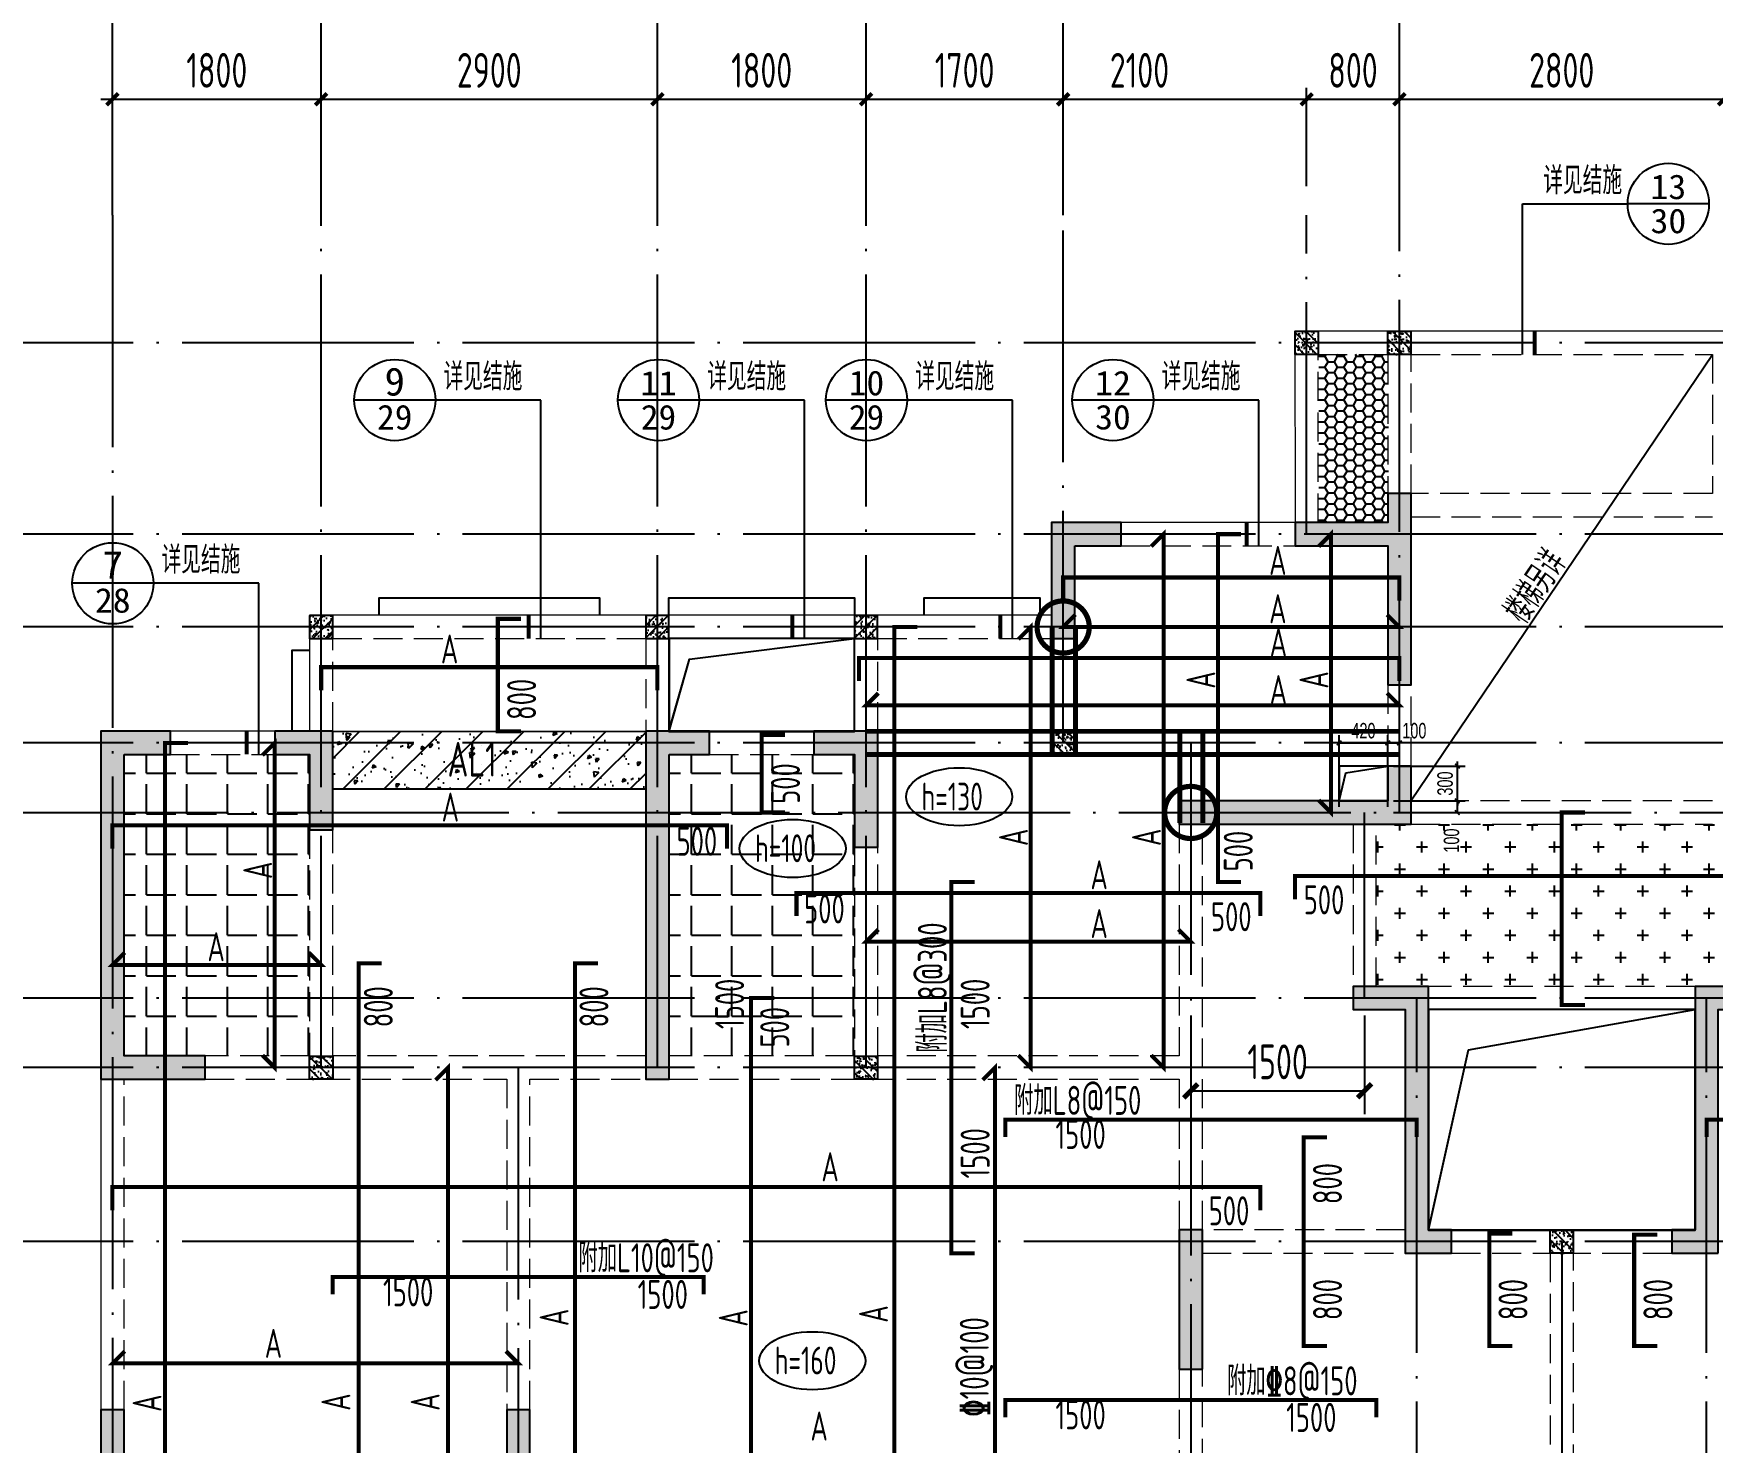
# Model space of a CAD drawing. Extents: x -1712635 to -854203, y -534641 to -21985.
# Drawn here: x -1248353 to -1233873, y -360125 to -347977 of the extents above; entities that cross this region are included whole.
import ezdxf
from ezdxf.enums import TextEntityAlignment as Align

# ---------------------------------------------------------------- set-up
doc = ezdxf.new("R2010")
doc.units = 0
doc.header["$LTSCALE"] = 1000
for name, pattern in [('DASH', [0.35, 0.25, -0.1]), ('DASHED', [0.75, 0.5, -0.25]), ('DOTE', [2.42, 2, -0.2, 0.02, -0.2])]:
    doc.linetypes.add(name, pattern=pattern)
doc.layers.get('0').update_dxf_attribs({"linetype": 'CONTINUOUS'})
doc.layers.get('Defpoints').update_dxf_attribs({"linetype": 'CONTINUOUS'})
doc.layers.add('+公共字体', color=7, linetype='CONTINUOUS', lineweight=20)
for name, color, linetype in [('A-AXIS', 1, 'CONTINUOUS'), ('A-DOTE', 10, 'DOTE'), ('BEAM', 4, 'DASHED'), ('DIM_IDEN', 67, 'CONTINUOUS'), ('PUB_TEXT', 2, 'CONTINUOUS'), ('ROOF', 183, 'CONTINUOUS'), ('S-B板填充', 251, 'CONTINUOUS'), ('S-B板标注', 3, 'CONTINUOUS'), ('S-B板配筋', 6, 'CONTINUOUS'), ('S-B板配筋号', 7, 'CONTINUOUS'), ('S-C承台编号', 6, 'CONTINUOUS'), ('S-D洞口', 4, 'CONTINUOUS'), ('S-D洞口标注', 3, 'CONTINUOUS'), ('S-L主梁线', 4, 'DASH'), ('S-Q墙填充', 252, 'CONTINUOUS'), ('S-Q墙实线', 6, 'CONTINUOUS'), ('S-Q墙标注', 3, 'CONTINUOUS'), ('S-Y一般标注', 3, 'CONTINUOUS'), ('S-板正筋', 2, 'CONTINUOUS'), ('S-构造柱', 212, 'CONTINUOUS'), ('TEXT', 2, 'CONTINUOUS'), ('水平筋标注', 7, 'CONTINUOUS'), ('看线', 251, 'CONTINUOUS')]:
    doc.layers.add(name, color=color, linetype=linetype)
doc.layers.add('配箍校核', color=34, linetype='CONTINUOUS', plot=False)
doc.styles.add('_TCH_AXIS', font='COMPLEX', dxfattribs={"bigfont": 'GBCBIG'})
doc.styles.add('_TCH_LABEL', font='simhei.ttf')
doc.styles.add('TSSD_DIMENSION', font='Tssdeng.shx', dxfattribs={"width": 0.7, "bigfont": 'tssdchn.shx'})
doc.styles.add('TSSD_REIN', font='tssdeng.shx', dxfattribs={"width": 0.7, "height": 300, "bigfont": 'tssdchn.shx'})
doc.styles.add('结构文字', font='zstxt.shx', dxfattribs={"width": 0.7, "bigfont": 'zshz.shx'})
doc.dimstyles.new('STRUCK', dxfattribs={"dimtxt": 400, "dimasz": 121, "dimexe": 200, "dimexo": 150, "dimgap": 115, "dimtad": 1, "dimdec": 0, "dimdsep": 46, "dimtxsty": '结构文字', "dimblk": 'ARCHTICK', "dimcen": 400, "dimclrd": 3, "dimclre": 3, "dimclrt": 7, "dimadec": 0, "dimazin": 0, "dimtfac": 1, "dimtdec": 0, "dimtix": 1, "dimtmove": 2, "dimatfit": 3, "dimldrblk": '_DIMX', "dimfxl": 0, "dimtolj": 1, "dimtzin": 0, "dimarcsym": 0})
doc.dimstyles.new('STRUCK30', dxfattribs={"dimscale": 0.33333, "dimtxt": 400, "dimasz": 121, "dimexe": 200, "dimexo": 150, "dimgap": 115, "dimtad": 1, "dimdec": 0, "dimdsep": 46, "dimtxsty": '结构文字', "dimblk": 'ARCHTICK', "dimcen": 400, "dimclrd": 3, "dimclre": 3, "dimclrt": 7, "dimadec": 0, "dimazin": 0, "dimtfac": 1, "dimtdec": 0, "dimtix": 1, "dimtmove": 2, "dimatfit": 3, "dimldrblk": '_DIMX', "dimfxl": 0, "dimtolj": 1, "dimtzin": 0, "dimarcsym": 0})
doc.dimstyles.new('TSSD_100_100', dxfattribs={"dimtxt": 300, "dimasz": 100, "dimexe": 100, "dimexo": 250, "dimgap": 100, "dimtad": 1, "dimdec": 0, "dimzin": 0, "dimdsep": 46, "dimtxsty": 'TSSD_DIMENSION', "dimblk": 'ARCHTICK', "dimcen": 0, "dimdle": 100, "dimclrt": 7, "dimadec": 0, "dimazin": 0, "dimtfac": 1, "dimtdec": 0, "dimtix": 1, "dimtmove": 2, "dimatfit": 3, "dimldrblk": 'ARCHTICK', "dimfxl": 0, "dimtolj": 1, "dimtzin": 0, "dimarcsym": 0})

# ---------------------------------------------------------------- blocks, each defined once
blk = doc.blocks.new('_ArchTick')
at = {"color": 0, "const_width": 0.35}
blk.add_lwpolyline([(-0.5, -0.5), (0.5, 0.5)], dxfattribs=at)
blk = doc.blocks.new('*D117')
at = {"layer": 'Defpoints', "color": 0}
for p in [(6400, 19250), (4600, 18250), (6400, 18250)]:
    blk.add_point(p, dxfattribs=at)
at = {"layer": 'S-Y一般标注', "color": 0, "lineweight": -2}
for p, q in [((4600, 18500), (4600, 19350)), ((6400, 18500), (6400, 19350)), ((4500, 19250), (6500, 19250))]:
    blk.add_line(p, q, dxfattribs=at)
at = {"layer": 'S-Y一般标注', "color": 0, "lineweight": -2, "xscale": 100, "yscale": 100, "zscale": 100, "rotation": 180}
blk.add_blockref('_ArchTick', (4600, 19250), dxfattribs=at)
at = {"layer": 'S-Y一般标注', "color": 0, "lineweight": -2, "xscale": 100, "yscale": 100, "zscale": 100}
blk.add_blockref('_ArchTick', (6400, 19250), dxfattribs=at)
at = {"layer": 'S-Y一般标注', "color": 7, "insert": (5500, 19500), "char_height": 300, "attachment_point": 5, "style": 'TSSD_DIMENSION'}
blk.add_mtext('\\A1;1800', dxfattribs=at)
blk = doc.blocks.new('*D118')
at = {"layer": 'Defpoints', "color": 0}
for p in [(9300, 19250), (6400, 18250), (9300, 18250)]:
    blk.add_point(p, dxfattribs=at)
at = {"layer": 'S-Y一般标注', "color": 0, "lineweight": -2}
for p, q in [((6400, 18500), (6400, 19350)), ((9300, 18500), (9300, 19350)), ((6300, 19250), (9400, 19250))]:
    blk.add_line(p, q, dxfattribs=at)
at = {"layer": 'S-Y一般标注', "color": 0, "lineweight": -2, "xscale": 100, "yscale": 100, "zscale": 100, "rotation": 180}
blk.add_blockref('_ArchTick', (6400, 19250), dxfattribs=at)
at = {"layer": 'S-Y一般标注', "color": 0, "lineweight": -2, "xscale": 100, "yscale": 100, "zscale": 100}
blk.add_blockref('_ArchTick', (9300, 19250), dxfattribs=at)
at = {"layer": 'S-Y一般标注', "color": 7, "insert": (7850, 19500), "char_height": 300, "attachment_point": 5, "style": 'TSSD_DIMENSION'}
blk.add_mtext('\\A1;2900', dxfattribs=at)
blk = doc.blocks.new('*D119')
at = {"layer": 'Defpoints', "color": 0}
for p in [(11100, 19250), (9300, 18250), (11100, 18250)]:
    blk.add_point(p, dxfattribs=at)
at = {"layer": 'S-Y一般标注', "color": 0, "lineweight": -2}
for p, q in [((9300, 18500), (9300, 19350)), ((11100, 18500), (11100, 19350)), ((9200, 19250), (11200, 19250))]:
    blk.add_line(p, q, dxfattribs=at)
at = {"layer": 'S-Y一般标注', "color": 0, "lineweight": -2, "xscale": 100, "yscale": 100, "zscale": 100, "rotation": 180}
blk.add_blockref('_ArchTick', (9300, 19250), dxfattribs=at)
at = {"layer": 'S-Y一般标注', "color": 0, "lineweight": -2, "xscale": 100, "yscale": 100, "zscale": 100}
blk.add_blockref('_ArchTick', (11100, 19250), dxfattribs=at)
at = {"layer": 'S-Y一般标注', "color": 7, "insert": (10200, 19500), "char_height": 300, "attachment_point": 5, "style": 'TSSD_DIMENSION'}
blk.add_mtext('\\A1;1800', dxfattribs=at)
blk = doc.blocks.new('*D120')
at = {"layer": 'Defpoints', "color": 0}
for p in [(12800, 19250), (11100, 18250), (12800, 18250)]:
    blk.add_point(p, dxfattribs=at)
at = {"layer": 'S-Y一般标注', "color": 0, "lineweight": -2}
for p, q in [((11100, 18500), (11100, 19350)), ((12800, 18500), (12800, 19350)), ((11000, 19250), (12900, 19250))]:
    blk.add_line(p, q, dxfattribs=at)
at = {"layer": 'S-Y一般标注', "color": 0, "lineweight": -2, "xscale": 100, "yscale": 100, "zscale": 100, "rotation": 180}
blk.add_blockref('_ArchTick', (11100, 19250), dxfattribs=at)
at = {"layer": 'S-Y一般标注', "color": 0, "lineweight": -2, "xscale": 100, "yscale": 100, "zscale": 100}
blk.add_blockref('_ArchTick', (12800, 19250), dxfattribs=at)
at = {"layer": 'S-Y一般标注', "color": 7, "insert": (11950, 19500), "char_height": 300, "attachment_point": 5, "style": 'TSSD_DIMENSION'}
blk.add_mtext('\\A1;1700', dxfattribs=at)
blk = doc.blocks.new('*D121')
at = {"layer": 'Defpoints', "color": 0}
for p in [(14900, 19250), (12800, 18250), (14900, 18250)]:
    blk.add_point(p, dxfattribs=at)
at = {"layer": 'S-Y一般标注', "color": 0, "lineweight": -2}
for p, q in [((12800, 18500), (12800, 19350)), ((14900, 18500), (14900, 19350)), ((12700, 19250), (15000, 19250))]:
    blk.add_line(p, q, dxfattribs=at)
at = {"layer": 'S-Y一般标注', "color": 0, "lineweight": -2, "xscale": 100, "yscale": 100, "zscale": 100, "rotation": 180}
blk.add_blockref('_ArchTick', (12800, 19250), dxfattribs=at)
at = {"layer": 'S-Y一般标注', "color": 0, "lineweight": -2, "xscale": 100, "yscale": 100, "zscale": 100}
blk.add_blockref('_ArchTick', (14900, 19250), dxfattribs=at)
at = {"layer": 'S-Y一般标注', "color": 7, "insert": (13458, 19500), "char_height": 300, "attachment_point": 5, "style": 'TSSD_DIMENSION'}
blk.add_mtext('\\A1;2100', dxfattribs=at)
blk = doc.blocks.new('*D122')
at = {"layer": 'Defpoints', "color": 0}
for p in [(18500, 19250), (15700, 18250), (18500, 18250)]:
    blk.add_point(p, dxfattribs=at)
at = {"layer": 'S-Y一般标注', "color": 0, "lineweight": -2}
for p, q in [((15700, 18500), (15700, 19350)), ((18500, 18500), (18500, 19350)), ((15600, 19250), (18600, 19250))]:
    blk.add_line(p, q, dxfattribs=at)
at = {"layer": 'S-Y一般标注', "color": 0, "lineweight": -2, "xscale": 100, "yscale": 100, "zscale": 100, "rotation": 180}
blk.add_blockref('_ArchTick', (15700, 19250), dxfattribs=at)
at = {"layer": 'S-Y一般标注', "color": 0, "lineweight": -2, "xscale": 100, "yscale": 100, "zscale": 100}
blk.add_blockref('_ArchTick', (18500, 19250), dxfattribs=at)
at = {"layer": 'S-Y一般标注', "color": 7, "insert": (17100, 19500), "char_height": 300, "attachment_point": 5, "style": 'TSSD_DIMENSION'}
blk.add_mtext('\\A1;2800', dxfattribs=at)
blk = doc.blocks.new('*D139')
at = {"layer": 'Defpoints', "color": 0}
for p in [(54600, 20050), (4600, 18250), (54600, 18250)]:
    blk.add_point(p, dxfattribs=at)
at = {"layer": 'S-Y一般标注', "color": 0, "lineweight": -2}
for p, q in [((4600, 18500), (4600, 20150)), ((54600, 18500), (54600, 20150)), ((4500, 20050), (54700, 20050))]:
    blk.add_line(p, q, dxfattribs=at)
at = {"layer": 'S-Y一般标注', "color": 0, "lineweight": -2, "xscale": 100, "yscale": 100, "zscale": 100, "rotation": 180}
blk.add_blockref('_ArchTick', (4600, 20050), dxfattribs=at)
at = {"layer": 'S-Y一般标注', "color": 0, "lineweight": -2, "xscale": 100, "yscale": 100, "zscale": 100}
blk.add_blockref('_ArchTick', (54600, 20050), dxfattribs=at)
at = {"layer": 'S-Y一般标注', "color": 7, "insert": (29600, 20300), "char_height": 300, "attachment_point": 5, "style": 'TSSD_DIMENSION'}
blk.add_mtext('\\A1;50000', dxfattribs=at)
blk = doc.blocks.new('*D150')
at = {"layer": 'Defpoints', "color": 0}
for p in [(15700, 19250), (14900, 18250), (15700, 18250)]:
    blk.add_point(p, dxfattribs=at)
at = {"layer": 'S-Y一般标注', "color": 0, "lineweight": -2}
for p, q in [((14900, 18500), (14900, 19350)), ((15700, 18500), (15700, 19350)), ((14800, 19250), (15800, 19250))]:
    blk.add_line(p, q, dxfattribs=at)
at = {"layer": 'S-Y一般标注', "color": 0, "lineweight": -2, "xscale": 100, "yscale": 100, "zscale": 100, "rotation": 180}
blk.add_blockref('_ArchTick', (14900, 19250), dxfattribs=at)
at = {"layer": 'S-Y一般标注', "color": 0, "lineweight": -2, "xscale": 100, "yscale": 100, "zscale": 100}
blk.add_blockref('_ArchTick', (15700, 19250), dxfattribs=at)
at = {"layer": 'S-Y一般标注', "color": 7, "insert": (15300, 19500), "char_height": 300, "attachment_point": 5, "style": 'TSSD_DIMENSION'}
blk.add_mtext('\\A1;800', dxfattribs=at)
blk = doc.blocks.new('20210729.03504727')
at = {"layer": '看线', "color": 202, "ltscale": 0.5}
for points in [[(1800, 10800), (1800, 10950), (3700, 10950), (3700, 10800)], [(4300, 10800), (4300, 10950), (5900, 10950), (5900, 10800)], [(6500, 10800), (6500, 10950), (7500, 10950), (7500, 10800)], [(1050, 9800), (1050, 10500), (1200, 10500)]]:
    blk.add_lwpolyline(points, dxfattribs=at)
blk = doc.blocks.new('*D1469')
at = {"layer": 'Defpoints', "color": 0}
for p in [(-1236673, -354294), (-1236073, -354294), (-1236673, -354594)]:
    blk.add_point(p, dxfattribs=at)
at = {"layer": 'S-D洞口标注', "color": 3, "lineweight": -2}
for p, q in [((-1236623, -354294), (-1236006, -354294)), ((-1236073, -354294), (-1236073, -354253)), ((-1236073, -354594), (-1236073, -354294)), ((-1236623, -354594), (-1236006, -354594)), ((-1236073, -354594), (-1236073, -354634))]:
    blk.add_line(p, q, dxfattribs=at)
at = {"layer": 'S-D洞口标注', "color": 3, "lineweight": -2, "xscale": 40.33293, "yscale": 40.33293, "zscale": 40.33293}
for p, rotation in [((-1236073, -354294), 270), ((-1236073, -354594), 90)]:
    blk.add_blockref('_ArchTick', p, dxfattribs=dict(at, rotation=rotation))
at = {"layer": 'S-D洞口标注', "color": 7, "insert": (-1236178, -354444), "char_height": 133.3, "attachment_point": 5, "rotation": 90, "style": '结构文字'}
blk.add_mtext('\\A1;300', dxfattribs=at)
blk = doc.blocks.new('_DIMX')
blk.add_line((-150, 0), (150, 0))
at = {"const_width": 50}
blk.add_lwpolyline([(-70, -70), (70, 70)], dxfattribs=at)
blk = doc.blocks.new('*D1470')
at = {"layer": 'Defpoints', "color": 0}
for p in [(-1236673, -354094), (-1237093, -354694), (-1236673, -354694)]:
    blk.add_point(p, dxfattribs=at)
at = {"layer": 'S-D洞口标注', "color": 3, "lineweight": -2}
for p, q in [((-1237093, -354644), (-1237093, -354028)), ((-1236673, -354644), (-1236673, -354028)), ((-1237093, -354094), (-1236673, -354094))]:
    blk.add_line(p, q, dxfattribs=at)
at = {"layer": 'S-D洞口标注', "color": 3, "lineweight": -2, "xscale": 40.33293, "yscale": 40.33293, "zscale": 40.33293, "rotation": 180}
blk.add_blockref('_ArchTick', (-1237093, -354094), dxfattribs=at)
at = {"layer": 'S-D洞口标注', "color": 3, "lineweight": -2, "xscale": 40.33293, "yscale": 40.33293, "zscale": 40.33293}
blk.add_blockref('_ArchTick', (-1236673, -354094), dxfattribs=at)
at = {"layer": 'S-D洞口标注', "color": 7, "insert": (-1236883, -353989), "char_height": 133.3, "attachment_point": 5, "style": '结构文字'}
blk.add_mtext('\\A1;420', dxfattribs=at)
blk = doc.blocks.new('*D1471')
at = {"layer": 'Defpoints', "color": 0}
for p in [(-1236573, -354094), (-1236673, -354694), (-1236573, -354694)]:
    blk.add_point(p, dxfattribs=at)
at = {"layer": 'S-D洞口标注', "color": 3, "lineweight": -2}
for p, q in [((-1236673, -354644), (-1236673, -354028)), ((-1236573, -354644), (-1236573, -354028)), ((-1236673, -354094), (-1236573, -354094))]:
    blk.add_line(p, q, dxfattribs=at)
at = {"layer": 'S-D洞口标注', "color": 3, "lineweight": -2, "xscale": 40.33293, "yscale": 40.33293, "zscale": 40.33293, "rotation": 180}
blk.add_blockref('_ArchTick', (-1236673, -354094), dxfattribs=at)
at = {"layer": 'S-D洞口标注', "color": 3, "lineweight": -2, "xscale": 40.33293, "yscale": 40.33293, "zscale": 40.33293}
blk.add_blockref('_ArchTick', (-1236573, -354094), dxfattribs=at)
at = {"layer": 'S-D洞口标注', "color": 7, "insert": (-1236444, -353989), "char_height": 133.3, "attachment_point": 5, "style": '结构文字'}
blk.add_mtext('\\A1;100', dxfattribs=at)
blk = doc.blocks.new('*D1472')
at = {"layer": 'Defpoints', "color": 0}
for p in [(-1236673, -354594), (-1236073, -354594), (-1236673, -354694)]:
    blk.add_point(p, dxfattribs=at)
at = {"layer": 'S-D洞口标注', "color": 3, "lineweight": -2}
for p, q in [((-1236623, -354594), (-1236006, -354594)), ((-1236073, -354694), (-1236073, -354594)), ((-1236623, -354694), (-1236006, -354694))]:
    blk.add_line(p, q, dxfattribs=at)
at = {"layer": 'S-D洞口标注', "color": 3, "lineweight": -2, "xscale": 40.33293, "yscale": 40.33293, "zscale": 40.33293}
for p, rotation in [((-1236073, -354594), 90), ((-1236073, -354694), 270)]:
    blk.add_blockref('_ArchTick', p, dxfattribs=dict(at, rotation=rotation))
at = {"layer": 'S-D洞口标注', "color": 7, "insert": (-1236123, -354936), "char_height": 133.3, "attachment_point": 5, "rotation": 90, "style": '结构文字'}
blk.add_mtext('\\A1;100', dxfattribs=at)
blk = doc.blocks.new('20210803.22403995')
at = {"layer": '+公共字体', "color": 2, "const_width": 45}
for points in [[(-856038, -168387, 1), (-856038, -167937, 1), (-856038, -168387, -1)], [(-854938, -169986, 1), (-854938, -169536, 1), (-854938, -169986, -1)]]:
    blk.add_lwpolyline(points, format="xyb", dxfattribs=at)
blk = doc.blocks.new('20210807.15312446')
at = {"layer": 'S-Q墙填充'}
h = blk.add_hatch(color=252, dxfattribs=at)
h.dxf.hatch_style = 1
h.paths.add_polyline_path([(72216, 67840), (72216, 68190), (72016, 68190), (72016, 67940), (71216, 67940), (71216, 67740), (72016, 67740), (72016, 66540), (72216, 66540)])
h = blk.add_hatch(color=252, dxfattribs=at)
h.dxf.hatch_style = 1
h.paths.add_polyline_path([(69316, 67740), (69716, 67740), (69716, 67940), (69116, 67940), (69116, 66940), (69316, 66940)])
h = blk.add_hatch(color=252, dxfattribs=at)
h.dxf.hatch_style = 1
h.paths.add_polyline_path([(61116, 65940), (61516, 65940), (61516, 66140), (60916, 66140), (60916, 63140), (61816, 63140), (61816, 63340), (61116, 63340)])
h = blk.add_hatch(color=252, dxfattribs=at)
h.dxf.hatch_style = 1
h.paths.add_polyline_path([(62916, 66140), (62416, 66140), (62416, 65940), (62716, 65940), (62716, 65290), (62916, 65290)])
h = blk.add_hatch(color=252, dxfattribs=at)
h.dxf.hatch_style = 1
h.paths.add_polyline_path([(65816, 65940), (66166, 65940), (66166, 66140), (65616, 66140), (65616, 63140), (65816, 63140)])
h = blk.add_hatch(color=252, dxfattribs=at)
h.dxf.hatch_style = 1
h.paths.add_polyline_path([(67616, 66140), (67066, 66140), (67066, 65940), (67416, 65940), (67416, 65140), (67616, 65140)])
h = blk.add_hatch(color=252, dxfattribs=at)
h.dxf.hatch_style = 1
h.paths.add_polyline_path([(72216, 65340), (72216, 65840), (72016, 65840), (72016, 65540), (71816, 65540), (70216, 65540), (70216, 65340), (71816, 65340)])
h = blk.add_hatch(color=252, dxfattribs=at)
h.dxf.hatch_style = 1
h.paths.add_polyline_path([(72366, 61840), (72366, 63940), (71716, 63940), (71716, 63740), (72166, 63740), (72166, 61640), (72566, 61640), (72566, 61840)])
h = blk.add_hatch(color=252, dxfattribs=at)
h.dxf.hatch_style = 1
h.paths.add_polyline_path([(74866, 61640), (74866, 63740), (75316, 63740), (75316, 63940), (74666, 63940), (74666, 61840), (74466, 61840), (74466, 61640)])
h = blk.add_hatch(color=252, dxfattribs=at)
h.dxf.hatch_style = 1
h.paths.add_polyline_path([(70416, 60640), (70416, 61840), (70216, 61840), (70216, 60640)])
h = blk.add_hatch(color=252, dxfattribs=at)
h.dxf.hatch_style = 1
h.paths.add_polyline_path([(61116, 58640), (61116, 60290), (60916, 60290), (60916, 58640)])
h = blk.add_hatch(color=252, dxfattribs=at)
h.dxf.hatch_style = 1
h.paths.add_polyline_path([(64616, 60290), (64416, 60290), (64416, 58840), (63716, 58840), (63616, 58840), (63616, 58640), (63716, 58640), (64616, 58640)])
at = {"layer": 'S-D洞口', "color": 5}
for points in [[(65816, 66140), (67416, 66140), (67416, 66940), (65816, 66940), (65816, 66140), (65993, 66762), (67416, 66940)], [(72366, 61840), (74666, 61840), (74666, 63740), (72366, 63740), (72366, 61840), (72712, 63393), (74666, 63740)]]:
    blk.add_lwpolyline(points, dxfattribs=at)
at = {"layer": 'S-L主梁线', "linetype": 'ByBlock', "lineweight": 18}
for p, q in [((72116, 69590), (71215, 69589)), ((71215, 69589), (71216, 67940)), ((74915, 69590), (72116, 69590)), ((71216, 67940), (69716, 67940)), ((62716, 67140), (62716, 66140)), ((65716, 67140), (62716, 67140)), ((67516, 67140), (65716, 67140)), ((69116, 67140), (67516, 67140)), ((65816, 66940), (67416, 66940)), ((65816, 66140), (65816, 66940)), ((67416, 66940), (67416, 66140)), ((62416, 66140), (61516, 66140)), ((67066, 66140), (66166, 66140)), ((72366, 63740), (74666, 63740)), ((60916, 63140), (60916, 60290)), ((73516, 61840), (72566, 61840)), ((74466, 61840), (73516, 61840))]:
    blk.add_line(p, q, dxfattribs=at)
at = {"layer": 'S-L主梁线', "linetype": 'DASH', "lineweight": 18}
for p, q in [((71415, 69389), (72016, 69390)), ((71416, 67940), (71415, 69389)), ((72016, 69390), (72016, 68190)), ((72216, 69390), (74815, 69390)), ((72216, 68190), (72216, 69390)), ((74815, 69390), (74816, 68190)), ((74816, 68190), (72216, 68190)), ((72216, 67990), (74816, 67990)), ((69716, 67740), (71216, 67740)), ((62916, 66940), (65616, 66940)), ((62916, 66140), (62916, 66940)), ((65616, 66940), (65616, 66140)), ((67616, 66940), (69116, 66940)), ((67616, 66140), (67616, 66940)), ((72016, 66540), (72016, 65840)), ((72216, 65840), (72216, 66540)), ((61516, 65940), (62416, 65940)), ((66166, 65940), (67066, 65940)), ((74816, 65540), (72216, 65540)), ((70216, 65340), (70216, 63340)), ((70416, 63240), (70416, 65340)), ((71716, 65340), (71716, 63940)), ((71916, 63940), (71916, 65340)), ((72216, 65340), (74816, 65340)), ((62716, 65290), (62716, 63340)), ((62916, 63340), (62916, 65290)), ((67416, 65140), (67416, 63340)), ((67616, 63340), (67616, 65140)), ((74666, 63940), (72366, 63940)), ((62716, 63340), (61816, 63340)), ((64516, 63340), (62916, 63340)), ((65616, 63340), (64516, 63340)), ((67416, 63340), (65816, 63340)), ((70216, 63340), (67616, 63340)), ((61116, 60290), (61116, 63140)), ((61816, 63140), (62816, 63140)), ((62816, 63140), (64416, 63140)), ((64416, 63140), (64416, 60290)), ((64616, 63140), (65616, 63140)), ((64616, 60290), (64616, 63140)), ((65816, 63140), (67516, 63140)), ((67516, 63140), (70216, 63140)), ((70216, 63140), (70216, 61840)), ((70416, 61840), (70416, 63240)), ((72166, 61840), (70416, 61840)), ((70416, 61640), (72166, 61640)), ((72566, 61640), (73516, 61640)), ((73416, 61640), (73416, 57640)), ((73516, 61640), (74466, 61640)), ((73616, 57640), (73616, 61640)), ((70216, 60640), (70216, 59090)), ((70416, 59090), (70416, 60640))]:
    blk.add_line(p, q, dxfattribs=at)
at = {"layer": 'S-Q墙实线'}
for points in [[(72216, 67840), (72216, 68190), (72016, 68190), (72016, 67940), (71216, 67940), (71216, 67740), (72016, 67740), (72016, 66540), (72216, 66540), (72216, 67840)], [(63716, 58840), (63616, 58840), (63616, 58640), (63716, 58640), (64616, 58640), (64616, 60290), (64416, 60290), (64416, 58840), (63716, 58840)]]:
    blk.add_lwpolyline(points, dxfattribs=at)
for points in [[(69316, 67740), (69716, 67740), (69716, 67940), (69116, 67940), (69116, 66940), (69316, 66940)], [(61116, 65940), (61516, 65940), (61516, 66140), (60916, 66140), (60916, 63140), (61816, 63140), (61816, 63340), (61116, 63340)], [(62916, 66140), (62416, 66140), (62416, 65940), (62716, 65940), (62716, 65290), (62916, 65290)], [(65816, 65940), (66166, 65940), (66166, 66140), (65616, 66140), (65616, 63140), (65816, 63140)], [(67616, 66140), (67066, 66140), (67066, 65940), (67416, 65940), (67416, 65140), (67616, 65140)], [(72216, 65340), (72216, 65840), (72016, 65840), (72016, 65540), (71816, 65540), (70216, 65540), (70216, 65340), (71816, 65340)], [(72366, 61840), (72366, 63940), (71716, 63940), (71716, 63740), (72166, 63740), (72166, 61640), (72566, 61640), (72566, 61840)], [(74866, 61640), (74866, 63740), (75316, 63740), (75316, 63940), (74666, 63940), (74666, 61840), (74466, 61840), (74466, 61640)], [(70416, 60640), (70416, 61840), (70216, 61840), (70216, 60640)], [(61116, 58640), (61116, 60290), (60916, 60290), (60916, 58640)]]:
    blk.add_lwpolyline(points, close=True, dxfattribs=at)
blk = doc.blocks.new('20210730.02141516')
at = {"layer": 'S-构造柱'}
h = blk.add_hatch(dxfattribs=at)
h.set_pattern_fill('ARMORED', color=256, scale=15, angle=-90, style=0)
h.set_pattern_definition([(320, (-154189.41, 3278673.45), (-9.4128202, -107.5890274), [11.25, -123.75]), (265, (-154189.41, 3278673.45), (112.82882, 20.8127), [9, -99]), (10.4514, (-154190.19, 3278664.49), (103.4159313, -86.7764073), [9.5610285, -105.1713168]), (316.1842, (-154159.41, 3278673.45), (-24.827852, -160.0861573), [16.875, -185.625]), (6.6356, (-154161.48, 3278660.11), (146.117681, -140.199406), [14.341543, -157.75695]), (261.1842, (-154159.41, 3278673.45), (146.11779, -140.199292), [13.5, -148.5]), (291, (-154166.91, 3278658.45), (-60.3928336, -89.5360578), [11.25, -123.75]), (236, (-154166.91, 3278658.45), (108.7725068, -36.4972998), [9, -99]), (341.4514, (-154171.94, 3278650.99), (48.3795745, -126.0333943), [9.5610285, -105.1713168]), (307.5, (-154189.41, 3278673.454), (49.93407807, -1.8239783), [0, -97.8, 0, -100.5, 0, -99.375]), (277.5, (-154189.41, 3278673.454), (59.1617568, -39.4604306), [0, -57.3, 0, -95.55, 0, -37.875]), (237.5, (-154189.41, 3278706.904), (-3.38323076, -80.07336543), [0, -37.5, 0, -117, 0, -155.25]), (227.5, (-154189.41, 3278721.904), (15.0157473, -87.4779254), [0, -48.75, 0, -77.7, 0, -110.25]), (315, (-154189.41, 3278673.454), (53.0330086, 53.0330086), [])])
h.paths.add_polyline_path([(200, 200), (200, 0), (0, 0), (0, 200)])
blk.add_lwpolyline([(200, 200), (200, 0), (0, 0), (0, 200)], close=True, dxfattribs=at)
blk = doc.blocks.new('20210809.18285270')
at = {"layer": 'ROOF', "rotation": 359.9999999538236}
for p in [(10300, 12550), (11100, 12550), (8200, 9100)]:
    blk.add_blockref('20210730.02141516', p, dxfattribs=at)
at = {"layer": 'ROOF', "xscale": -1}
for p in [(2000, 10100), (4900, 10100), (6700, 10100)]:
    blk.add_blockref('20210730.02141516', p, dxfattribs=at)
at = {"layer": 'ROOF'}
for p in [(1800, 6300), (6500, 6300), (12500, 4800)]:
    blk.add_blockref('20210730.02141516', p, dxfattribs=at)
blk = doc.blocks.new('*D401')
at = {"layer": 'Defpoints', "color": 0}
for p in [(-205458, -4859), (-203959, -4859), (-203959, -5659)]:
    blk.add_point(p, dxfattribs=at)
at = {"layer": 'S-Q墙标注', "color": 3, "lineweight": -2}
for p, q in [((-205458, -5009), (-205458, -5859)), ((-203959, -5009), (-203959, -5859)), ((-205458, -5659), (-203959, -5659))]:
    blk.add_line(p, q, dxfattribs=at)
at = {"layer": 'S-Q墙标注', "color": 3, "lineweight": -2, "xscale": 121, "yscale": 121, "zscale": 121, "rotation": 180}
blk.add_blockref('_ArchTick', (-205458, -5659), dxfattribs=at)
at = {"layer": 'S-Q墙标注', "color": 3, "lineweight": -2, "xscale": 121, "yscale": 121, "zscale": 121}
blk.add_blockref('_ArchTick', (-203959, -5659), dxfattribs=at)
at = {"layer": 'S-Q墙标注', "color": 7, "insert": (-204709, -5409), "char_height": 300, "attachment_point": 5, "style": 'TSSD_REIN'}
blk.add_mtext('\\A1;1500', dxfattribs=at)
blk = doc.blocks.new('20210811.10050802')
at = {"layer": 'DIM_IDEN'}
for p, q in [((12508, 15853), (13417, 15853)), ((12508, 14555), (12508, 15853)), ((14117, 15853), (13417, 15853)), ((3132, 14161), (2432, 14161)), ((4041, 14161), (3132, 14161)), ((4041, 12105), (4041, 14161)), ((5407, 14161), (4707, 14161)), ((6316, 14161), (5407, 14161)), ((6316, 12105), (6316, 14161)), ((7201, 14161), (6501, 14161)), ((8110, 14161), (7201, 14161)), ((8110, 12105), (8110, 14161)), ((9326, 14161), (8626, 14161)), ((10235, 14161), (9326, 14161)), ((10235, 12905), (10235, 14161)), ((700, 12581), (0, 12581)), ((1609, 12581), (700, 12581)), ((1609, 11105), (1609, 12581))]:
    blk.add_line(p, q, dxfattribs=at)
at = {"layer": 'DIM_IDEN', "const_width": 35}
for points in [[(12613, 14555), (12613, 14755)], [(10130, 12905), (10130, 13105)], [(3936, 12105), (3936, 12305)], [(6211, 12105), (6211, 12305)], [(8005, 12105), (8005, 12305)], [(1504, 11105), (1504, 11305)]]:
    blk.add_lwpolyline(points, dxfattribs=at)
at = {"layer": 'DIM_IDEN'}
for centre in [(13767, 15853), (2782, 14161), (5057, 14161), (6851, 14161), (8976, 14161), (350, 12581)]:
    blk.add_circle(centre, 350, dxfattribs=at)
at = {"layer": 'PUB_TEXT', "style": '_TCH_AXIS'}
for p in [(12688, 15936), (3202, 14245), (5477, 14245), (7271, 14245), (9396, 14245), (770, 12665)]:
    blk.add_text('详见结施', height=236.3, dxfattribs=at).set_placement(p)
at = {"layer": 'PUB_TEXT', "style": '_TCH_LABEL'}
for s, height, width, p, p2 in [('13', 212.7, 1.00565, (13613, 15894), (13921, 15894)), ('30', 212.7, 1.00565, (13613, 15600), (13921, 15600)), ('9', 242, 1.011364, (2694, 14200), (2870, 14200)), ('11', 210.8, 1.034884, (4900, 14202), (5214, 14202)), ('10', 213.8, 0.988889, (6699, 14202), (7003, 14202)), ('12', 211.6, 1.022989, (8821, 14202), (9132, 14202)), ('29', 213.8, 0.988889, (2630, 13907), (2934, 13907)), ('29', 213.8, 0.988889, (4905, 13907), (5209, 13907)), ('29', 213.8, 0.988889, (6699, 13907), (7003, 13907)), ('30', 212.7, 1.00565, (8823, 13908), (9130, 13908)), ('7', 241, 1.053254, (259, 12620), (441, 12620)), ('28', 212.3, 1.011364, (196, 12328), (504, 12328))]:
    blk.add_text(s, height=height, dxfattribs=dict(at, width=width)).set_placement(p, p2, align=Align.FIT)
blk = doc.blocks.new('20210726.16395156')
at = {"layer": 'A-AXIS'}
for p, q in [((4600, 18249.9), (4600, 21049.9)), ((6400, 18249.9), (6400, 21049.9)), ((9300, 18249.9), (9300, 21049.9)), ((11100, 18249.9), (11100, 21049.9)), ((12800, 18249.9), (12800, 21049.9)), ((15700, 18249.9), (15700, 21049.9))]:
    blk.add_line(p, q, dxfattribs=at)
at = {"layer": 'A-DOTE'}
for p, q in [((4600, 18249.9), (4600, 3600)), ((6400, 10900), (6400, 18249.9)), ((9300, 10900), (9300, 18249.9)), ((11100, 10900), (11100, 18249.9)), ((12800, 13700), (12800, 18249.9)), ((14900, 15500), (14900, 18249.9)), ((15700, 13100.3), (15700, 18249.9)), ((55600, 17150), (3600, 17150)), ((55600, 15500), (3600, 15500)), ((55600, 14700), (3600, 14700)), ((55600, 13700), (3600, 13700)), ((13900.2, 13700), (13900, 3600)), ((3600, 13100.3), (55600, 13100.3)), ((15400, 11500), (15400, 13100)), ((55600, 11500), (3600, 11500)), ((15850, 3600), (15850, 11500)), ((18350, 3600.1), (18350, 11500)), ((55600, 10900), (3600, 10900)), ((8100, 10900), (8100, 3600)), ((55600, 9400), (3600, 9400)), ((17100, 9400), (17100, 3600))]:
    blk.add_line(p, q, dxfattribs=at)
at = {"layer": 'S-Y一般标注'}
for base, p1, p2, picture, middle in [((54600, 20049.9), (4600, 18249.9), (54600, 18249.9), '*D139', (29600, 20299.9)), ((6400, 19249.9), (4600, 18249.9), (6400, 18249.9), '*D117', (5500, 19499.9)), ((9300, 19249.9), (6400, 18249.9), (9300, 18249.9), '*D118', (7850, 19499.9)), ((11100, 19249.9), (9300, 18249.9), (11100, 18249.9), '*D119', (10200, 19499.9)), ((12800, 19249.9), (11100, 18249.9), (12800, 18249.9), '*D120', (11950, 19499.9)), ((15700, 19249.9), (14900, 18249.9), (15700, 18249.9), '*D150', (15300, 19499.9)), ((18500, 19249.9), (15700, 18249.9), (18500, 18249.9), '*D122', (17100, 19499.9))]:
    dim = blk.add_linear_dim(base=base, p1=p1, p2=p2, dimstyle='TSSD_100_100', dxfattribs=at)
    dim.commit()
    dim.dimension.update_dxf_attribs({"geometry": picture, "text_midpoint": middle})
dim = blk.add_linear_dim(base=(14900, 19249.9), p1=(12800, 18249.9), p2=(14900, 18249.9), dimstyle='TSSD_100_100', dxfattribs=at)
dim.commit()
dim.dimension.update_dxf_attribs({"geometry": '*D121', "text_midpoint": (13458.1, 19499.9), "dimtype": 128})
blk = doc.blocks.new('20210810.19092027')
at = {"layer": 'S-Q墙标注'}
dim = blk.add_linear_dim(base=(96017.8, 61274), p1=(94518, 62074), p2=(96017.8, 62074), dimstyle='STRUCK', override={"dimtxt": 300, "dimgap": 100, "dimtxsty": 'TSSD_REIN'}, dxfattribs=at)
dim.commit()
dim.dimension.update_dxf_attribs({"geometry": '*D401', "text_midpoint": (95267.9, 61524), "insert": (299976.5, 66933)})

msp = doc.modelspace()

# ---------------------------------------------------------------- hatches: boundary and pattern name
at = {"layer": 'BEAM', "linetype": 'ByBlock'}
h = msp.add_hatch(dxfattribs=at)
h.set_pattern_fill('ARMORED', color=252, scale=50, angle=180, style=0)
h.set_pattern_definition([(230, (-1463543.95, 1559927.4), (-358.63009, 31.376067), [37.5, -412.5]), (175, (-1463543.95, 1559927.4), (69.37567, -376.09607), [30, -330]), (280.4514, (-1463573.83, 1559930), (-289.25469, -344.71977), [31.870095, -350.571056]), (226.1842, (-1463543.95, 1559827.4), (-533.62052, 82.75951), [56.25, -618.75]), (276.6356, (-1463588.4, 1559834.3), (-467.33135, -487.05894), [47.80514, -525.8565]), (171.1842, (-1463543.95, 1559827.4), (-467.33097, -487.0593), [45, -495]), (201, (-1463593.95, 1559852.4), (-298.453526, 201.309445), [37.5, -412.5]), (146, (-1463593.95, 1559852.4), (-121.657666, -362.57502), [30, -330]), (251.4514, (-1463618.8, 1559869.17), (-420.111314, -161.26525), [31.870095, -350.571056]), (217.5, (-1463543.95, 1559927.4), (-6.079928, -166.446927), [0, -326, 0, -335, 0, -331.25]), (187.5, (-1463543.95, 1559927.4), (-131.534769, -197.205856), [0, -191, 0, -318.5, 0, -126.25]), (147.5, (-1463432.45, 1559927.4), (-266.911218, 11.277436), [0, -125, 0, -390, 0, -517.5]), (137.5, (-1463382.45, 1559927.4), (-291.593085, -50.05249), [0, -162.5, 0, -259, 0, -367.5]), (225, (-1463543.95, 1559927.4), (176.776695, -176.776695), [])])
h.paths.add_polyline_path([(-1243072.81, -354493.91), (-1245772.81, -354493.9), (-1245772.81, -353993.9), (-1243072.81, -353993.91)])
at = {"layer": 'S-B板填充', "linetype": 'ByBlock'}
h = msp.add_hatch(dxfattribs=at)
h.set_pattern_fill('HONEY', color=252, scale=17.142857, style=0)
h.set_pattern_definition([(0, (-1181588.687, -534780.453), (81.642857, 47.136514), [54.42857, -108.857143]), (120, (-1181588.687, -534780.453), (-81.642847, 47.136531), [54.42857, -108.857143]), (60, (-1181588.687, -534780.453), (1e-05, 94.273045), [-108.857143, 54.42857])])
h.paths.add_polyline_path([(-1237267.45, -352193.91), (-1236667.31, -352193.91), (-1236667.31, -350744.05), (-1237267.45, -350744.05)])
at = {"layer": 'S-B板填充'}
h = msp.add_hatch(dxfattribs=at)
h.set_pattern_fill('ANGLE', color=252, scale=50, style=0)
h.set_pattern_definition([(0, (-1149938.9, -502437.8), (0, 349.25), [254, -95.25]), (90, (-1149938.9, -502437.8), (-349.25, 2e-14), [254, -95.25])])
h.paths.add_polyline_path([(-1247572.83, -354193.91), (-1245972.81, -354193.91), (-1245972.81, -356793.91), (-1247572.83, -356793.91)])
h = msp.add_hatch(dxfattribs=at)
h.set_pattern_fill('ANGLE', color=252, scale=50, style=0)
h.set_pattern_definition([(0, (-1145238.9, -502437.8), (0, 349.25), [254, -95.25]), (90, (-1145238.9, -502437.8), (-349.25, 2e-14), [254, -95.25])])
h.paths.add_polyline_path([(-1242872.83, -354193.91), (-1241272.81, -354193.91), (-1241272.81, -356793.91), (-1242872.83, -356793.91)])
h = msp.add_hatch(dxfattribs=at)
h.set_pattern_fill('CROSS', color=252, scale=30, style=0)
h.set_pattern_definition([(0, (-1149938.88, -502437.78), (190.5, 190.5), [95.25, -285.75]), (90, (-1149891.26, -502485.4), (-190.5, 190.5), [95.25, -285.75])])
h.paths.add_polyline_path([(-1236772.89, -354793.65), (-1233572.95, -354793.65), (-1233572.95, -356193.91), (-1236772.89, -356193.91)])

# ---------------------------------------------------------------- linework, layer by layer
at = {"layer": 'BEAM', "linetype": 'ByBlock'}
msp.add_lwpolyline([(-1243072.81, -354493.91), (-1245772.81, -354493.9), (-1245772.81, -353993.9), (-1243072.81, -353993.91)], close=True, dxfattribs=at)
at = {"layer": 'S-B板标注'}
for centre in [(-1240370.14, -354558), (-1241806.08, -355004.3), (-1241636.23, -359420.96)]:
    msp.add_ellipse(centre, major_axis=(-457.33, 0), ratio=0.54724159, dxfattribs=at)
at = {"layer": 'S-B板配筋', "lineweight": 35, "const_width": 35}
for points in [[(-1238712.88, -356787.85), (-1238606.81, -356893.91), (-1238606.81, -352293.92), (-1238712.88, -352399.98)], [(-1237937.63, -355293.65), (-1238137.63, -355293.65), (-1238137.63, -352293.91), (-1237937.63, -352293.91)], [(-1237268.66, -354587.58), (-1237162.6, -354693.65), (-1237162.6, -352293.92), (-1237268.66, -352399.98)], [(-1239472.84, -352867.53), (-1239472.84, -352667.53), (-1236572.83, -352667.53), (-1236572.83, -352867.53)], [(-1244148.92, -353993.91), (-1244348.92, -353993.91), (-1244348.92, -353023.91), (-1244148.92, -353023.91)], [(-1239366.77, -352987.85), (-1239472.83, -353093.92), (-1236572.83, -353093.92), (-1236678.9, -352987.85)], [(-1240729.77, -363193.75), (-1240929.77, -363193.75), (-1240929.77, -353093.92), (-1240729.77, -353093.92)], [(-1239859.66, -356787.85), (-1239753.59, -356893.91), (-1239753.59, -353093.92), (-1239859.66, -353199.98)], [(-1245872.83, -353640.46), (-1245872.83, -353440.46), (-1242972.83, -353440.44), (-1242972.83, -353640.44)], [(-1241232.81, -353560.56), (-1241232.81, -353360.56), (-1236572.82, -353360.56), (-1236572.82, -353560.56)], [(-1241066.76, -353664.55), (-1241172.82, -353770.61), (-1236572.84, -353770.62), (-1236678.9, -353664.55)], [(-1241872.81, -354693.91), (-1242072.81, -354693.91), (-1242072.81, -354023.91), (-1241872.81, -354023.91)], [(-1247020.22, -361393.92), (-1247220.22, -361393.92), (-1247220.22, -354093.92), (-1247020.22, -354093.92)], [(-1246378.81, -356787.85), (-1246272.74, -356893.91), (-1246272.74, -354093.92), (-1246378.81, -354199.98)], [(-1234972.82, -356353.92), (-1235172.82, -356353.92), (-1235172.82, -354693.65), (-1234972.82, -354693.65)], [(-1247672.84, -355004.26), (-1247672.84, -354804.26), (-1242372.81, -354804.26), (-1242372.81, -355004.26)], [(-1240237.2, -358493.91), (-1240437.2, -358493.91), (-1240437.2, -355293.91), (-1240237.2, -355293.91)], [(-1237472.89, -355441.95), (-1237472.89, -355241.95), (-1232872.95, -355241.95), (-1232872.95, -355441.95)], [(-1241772.81, -355587.52), (-1241772.81, -355387.52), (-1237772.82, -355387.51), (-1237772.82, -355587.51)], [(-1241066.76, -355702.29), (-1241172.82, -355808.36), (-1238372.65, -355808.36), (-1238478.72, -355702.29)], [(-1247566.76, -355902), (-1247672.82, -356008.07), (-1245872.82, -356008.07), (-1245978.89, -355902)], [(-1245349.75, -361393.92), (-1245549.75, -361393.92), (-1245549.75, -355993.91), (-1245349.75, -355993.91)], [(-1243483.98, -363193.75), (-1243683.98, -363193.75), (-1243683.98, -355993.91), (-1243483.98, -355993.91)], [(-1241965.48, -363193.75), (-1242165.48, -363193.75), (-1242165.48, -356293.91), (-1241965.48, -356293.91)], [(-1244885.58, -361287.85), (-1244779.52, -361393.92), (-1244779.52, -356893.91), (-1244885.58, -356999.98)], [(-1240167.18, -363087.68), (-1240061.12, -363193.75), (-1240061.12, -356893.91), (-1240167.18, -356999.98)], [(-1239972.82, -357491.58), (-1239972.82, -357341.58), (-1236422.82, -357341.58), (-1236422.82, -357491.58)], [(-1230372.8, -357491.58), (-1230372.8, -357341.58), (-1233922.8, -357341.58), (-1233922.8, -357491.58)], [(-1237197.82, -359293.91), (-1237397.82, -359293.91), (-1237397.82, -357493.91), (-1237197.82, -357493.91)], [(-1237772.81, -358123.57), (-1237772.81, -357923.57), (-1247672.82, -357923.57), (-1247672.82, -358123.57)], [(-1235597.82, -359293.91), (-1235797.82, -359293.91), (-1235797.82, -358323.91), (-1235597.82, -358323.91)], [(-1234347.82, -359293.91), (-1234547.82, -359293.91), (-1234547.82, -358333.91), (-1234347.82, -358333.91)], [(-1245772.82, -358848.97), (-1245772.82, -358698.97), (-1242572.82, -358698.97), (-1242572.82, -358848.97)], [(-1247566.76, -359338.31), (-1247672.82, -359444.38), (-1244172.82, -359444.38), (-1244278.89, -359338.31)], [(-1239972.73, -359909.88), (-1239972.73, -359759.88), (-1236772.73, -359759.88), (-1236772.73, -359909.88)]]:
    msp.add_lwpolyline(points, dxfattribs=at)
at = {"layer": 'S-B板配筋号', "color": 1}
msp.add_lwpolyline([(-1236472.83, -354593.65), (-1233873.31, -350743.91)], dxfattribs=at)
at = {"layer": 'S-D洞口', "color": 5}
for points in [[(-1242872.81, -353993.91), (-1241272.81, -353993.91), (-1241272.81, -353193.91), (-1242872.81, -353193.91), (-1242872.81, -353993.91), (-1242695.04, -353371.69), (-1241272.81, -353193.91)], [(-1237092.83, -354593.65), (-1236672.83, -354593.65), (-1236672.83, -354293.65), (-1237092.83, -354293.65), (-1237092.83, -354593.65), (-1237034.49, -354351.98), (-1236672.83, -354293.65)], [(-1236322.82, -358293.91), (-1234022.82, -358293.91), (-1234022.82, -356393.91), (-1236322.82, -356393.91), (-1236322.82, -358293.91), (-1235976, -356740.74), (-1234022.82, -356393.91)]]:
    msp.add_lwpolyline(points, dxfattribs=at)
at = {"layer": 'S-板正筋', "color": 5, "linetype": 'DASH', "const_width": 42.86}
for points in [[(-1239567.31, -353093.92), (-1239567.31, -354193.91)], [(-1239367.31, -353093.92), (-1239367.31, -354193.91)], [(-1236567.3, -353993.92), (-1241167.31, -353993.92)], [(-1238467.31, -354784.37), (-1238467.31, -353993.91)], [(-1238267.3, -354784.37), (-1238267.3, -353993.92)], [(-1236567.3, -354193.92), (-1241167.31, -354193.92)]]:
    msp.add_lwpolyline(points, dxfattribs=at)

# ---------------------------------------------------------------- block references
msp.add_blockref('20210729.03504727', (-1247172.85, -363793.92))
at = {"layer": 'A-DOTE'}
msp.add_blockref('20210726.16395156', (-1252272.82, -367793.96), dxfattribs=at)
at = {"layer": 'PUB_TEXT'}
msp.add_blockref('20210811.10050802', (-1248019.91, -365298.54), dxfattribs=at)
at = {"layer": 'S-C承台编号'}
msp.add_blockref('20210803.22403995', (-383434.69, -184932.38), dxfattribs=at)
at = {"layer": 'S-Q墙填充'}
msp.add_blockref('20210807.15312446', (-1308688.47, -420133.46), dxfattribs=at)
at = {"layer": '水平筋标注'}
msp.add_blockref('20210810.19092027', (-1332890.66, -418367.91), dxfattribs=at)
at = {"layer": '配箍校核'}
msp.add_blockref('20210809.18285270', (-1247772.84, -363294.08), dxfattribs=at)

# ---------------------------------------------------------------- texts
at = {"layer": 'S-B板标注', "color": 7, "style": 'TSSD_REIN', "width": 0.7}
for s, p in [('h=130', (-1240694.83, -354676.14)), ('h=100', (-1242130.77, -355122.44)), ('h=160', (-1241960.92, -359539.1))]:
    msp.add_text(s, height=240, dxfattribs=at).set_placement(p)
at = {"layer": 'S-B板配筋号', "color": 1, "style": 'TSSD_REIN', "width": 0.7}
for s, p in [('A', (-1237696.34, -352645.11)), ('A', (-1237696.34, -353062.06)), ('A', (-1244840.06, -353408.6)), ('A', (-1237691.54, -353349.07)), ('A', (-1237691.54, -353759.12)), ('A', (-1244833.66, -354772.4)), ('A', (-1239237.23, -355355.66)), ('A', (-1239237.23, -355776.5)), ('A', (-1246853.55, -355976.21)), ('附加L8@150', (-1239895.18, -357301.02)), ('A', (-1241558.11, -357874.17)), ('附加L10@150', (-1243653.49, -358658.41)), ('A', (-1246359.82, -359396.04)), ('附加%%1328@150', (-1238059.68, -359719.33)), ('A', (-1241652.33, -360109.29))]:
    msp.add_text(s, height=250, dxfattribs=at).set_placement(p)
for s, rotation, p in [('楼梯另详', 55.970982, (-1235483.13, -353087.52)), ('A', 449.999992, (-1238160.25, -353626.24)), ('A', 449.999992, (-1237185.22, -353626.24)), ('A', 449.999992, (-1239776.21, -354983.36)), ('A', 449.999992, (-1238629.43, -354983.36)), ('A', 449.999992, (-1246295.36, -355267.56)), ('附加L8@300', 449.999992, (-1240475.82, -356764.78)), ('A', 89.999992, (-1240984.13, -359093.42)), ('A', 89.999992, (-1243738.34, -359123.19)), ('A', 89.999992, (-1242193.22, -359127.76)), ('%%13210@100', 449.999992, (-1240114.23, -359904.24)), ('A', 449.999992, (-1247249.68, -359862.22)), ('A', 449.999992, (-1245620.66, -359852.81)), ('A', 449.999992, (-1244850.43, -359852.81))]:
    msp.add_text(s, height=250, rotation=rotation, dxfattribs=at).set_placement(p)
at = {"layer": 'S-B板配筋号', "style": 'TSSD_REIN', "width": 0.7}
for s, rotation, p in [('800', 449.999992, (-1244268.92, -353718.43)), ('500', 449.999992, (-1241992.81, -354443.91)), ('500', 449.999992, (-1238087.56, -355026.44)), ('800', 89.999992, (-1245504.43, -356369.07)), ('800', 89.999992, (-1243644.95, -356369.07)), ('1500', 449.999992, (-1242474.55, -356343.91)), ('1500', 449.999992, (-1240357.2, -356343.91)), ('500', 89.999992, (-1242085.48, -356545.64)), ('1500', 449.999992, (-1240357.2, -357632.36)), ('800', 449.999992, (-1237317.82, -357893.91)), ('800', 449.999992, (-1237317.82, -358893.91)), ('800', 449.999992, (-1235717.82, -358893.91)), ('800', 449.999992, (-1234467.82, -358893.91))]:
    msp.add_text(s, height=250, rotation=rotation, dxfattribs=at).set_placement(p, align=Align.TOP_CENTER)
for s, p in [('500', (-1242631.85, -354817.04)), ('500', (-1237222.89, -355321.95)), ('500', (-1241531.85, -355400.31)), ('500', (-1238022.82, -355467.51)), ('1500', (-1239322.48, -357344.61)), ('500', (-1238042.21, -358003.57)), ('1500', (-1245122.48, -358701.99)), ('1500', (-1242926.22, -358724.29)), ('1500', (-1239322.39, -359762.91)), ('1500', (-1237332.42, -359785.21))]:
    msp.add_text(s, height=250, dxfattribs=at).set_placement(p, align=Align.TOP_CENTER)
at = {"layer": 'TEXT', "color": 1, "style": 'TSSD_REIN', "width": 0.7}
msp.add_text('AL1', height=300, dxfattribs=at).set_placement((-1244358.15, -354384.52, 0), align=Align.RIGHT)

# ---------------------------------------------------------------- dimensions: what is measured, and where the dimension line sits
at = {"layer": 'S-D洞口标注'}
dim = msp.add_linear_dim(base=(-1236672.83, -354094.25), p1=(-1237092.83, -354694.25), p2=(-1236672.83, -354693.64), dimstyle='STRUCK30', dxfattribs=at)
dim.commit()
dim.dimension.update_dxf_attribs({"geometry": '*D1470', "text_midpoint": (-1236882.83, -353989.25)})
dim = msp.add_linear_dim(base=(-1236572.84, -354094.25), p1=(-1236672.83, -354693.64), p2=(-1236572.84, -354693.64), dimstyle='STRUCK30', dxfattribs=at)
dim.commit()
dim.dimension.update_dxf_attribs({"geometry": '*D1471', "text_midpoint": (-1236443.95, -353989.25), "dimtype": 160})
dim = msp.add_linear_dim(base=(-1236072.83, -354293.64), p1=(-1236672.83, -354593.64), p2=(-1236672.83, -354293.64), angle=90, dimstyle='STRUCK30', dxfattribs=at)
dim.commit()
dim.dimension.update_dxf_attribs({"geometry": '*D1469', "text_midpoint": (-1236177.82, -354443.64)})
dim = msp.add_linear_dim(base=(-1236072.83, -354593.64), p1=(-1236672.83, -354693.64), p2=(-1236672.83, -354593.64), angle=90, dimstyle='STRUCK30', dxfattribs=at)
dim.commit()
dim.dimension.update_dxf_attribs({"geometry": '*D1472', "text_midpoint": (-1236122.83, -354935.57), "dimtype": 160})

doc.saveas('drawing.dxf')
